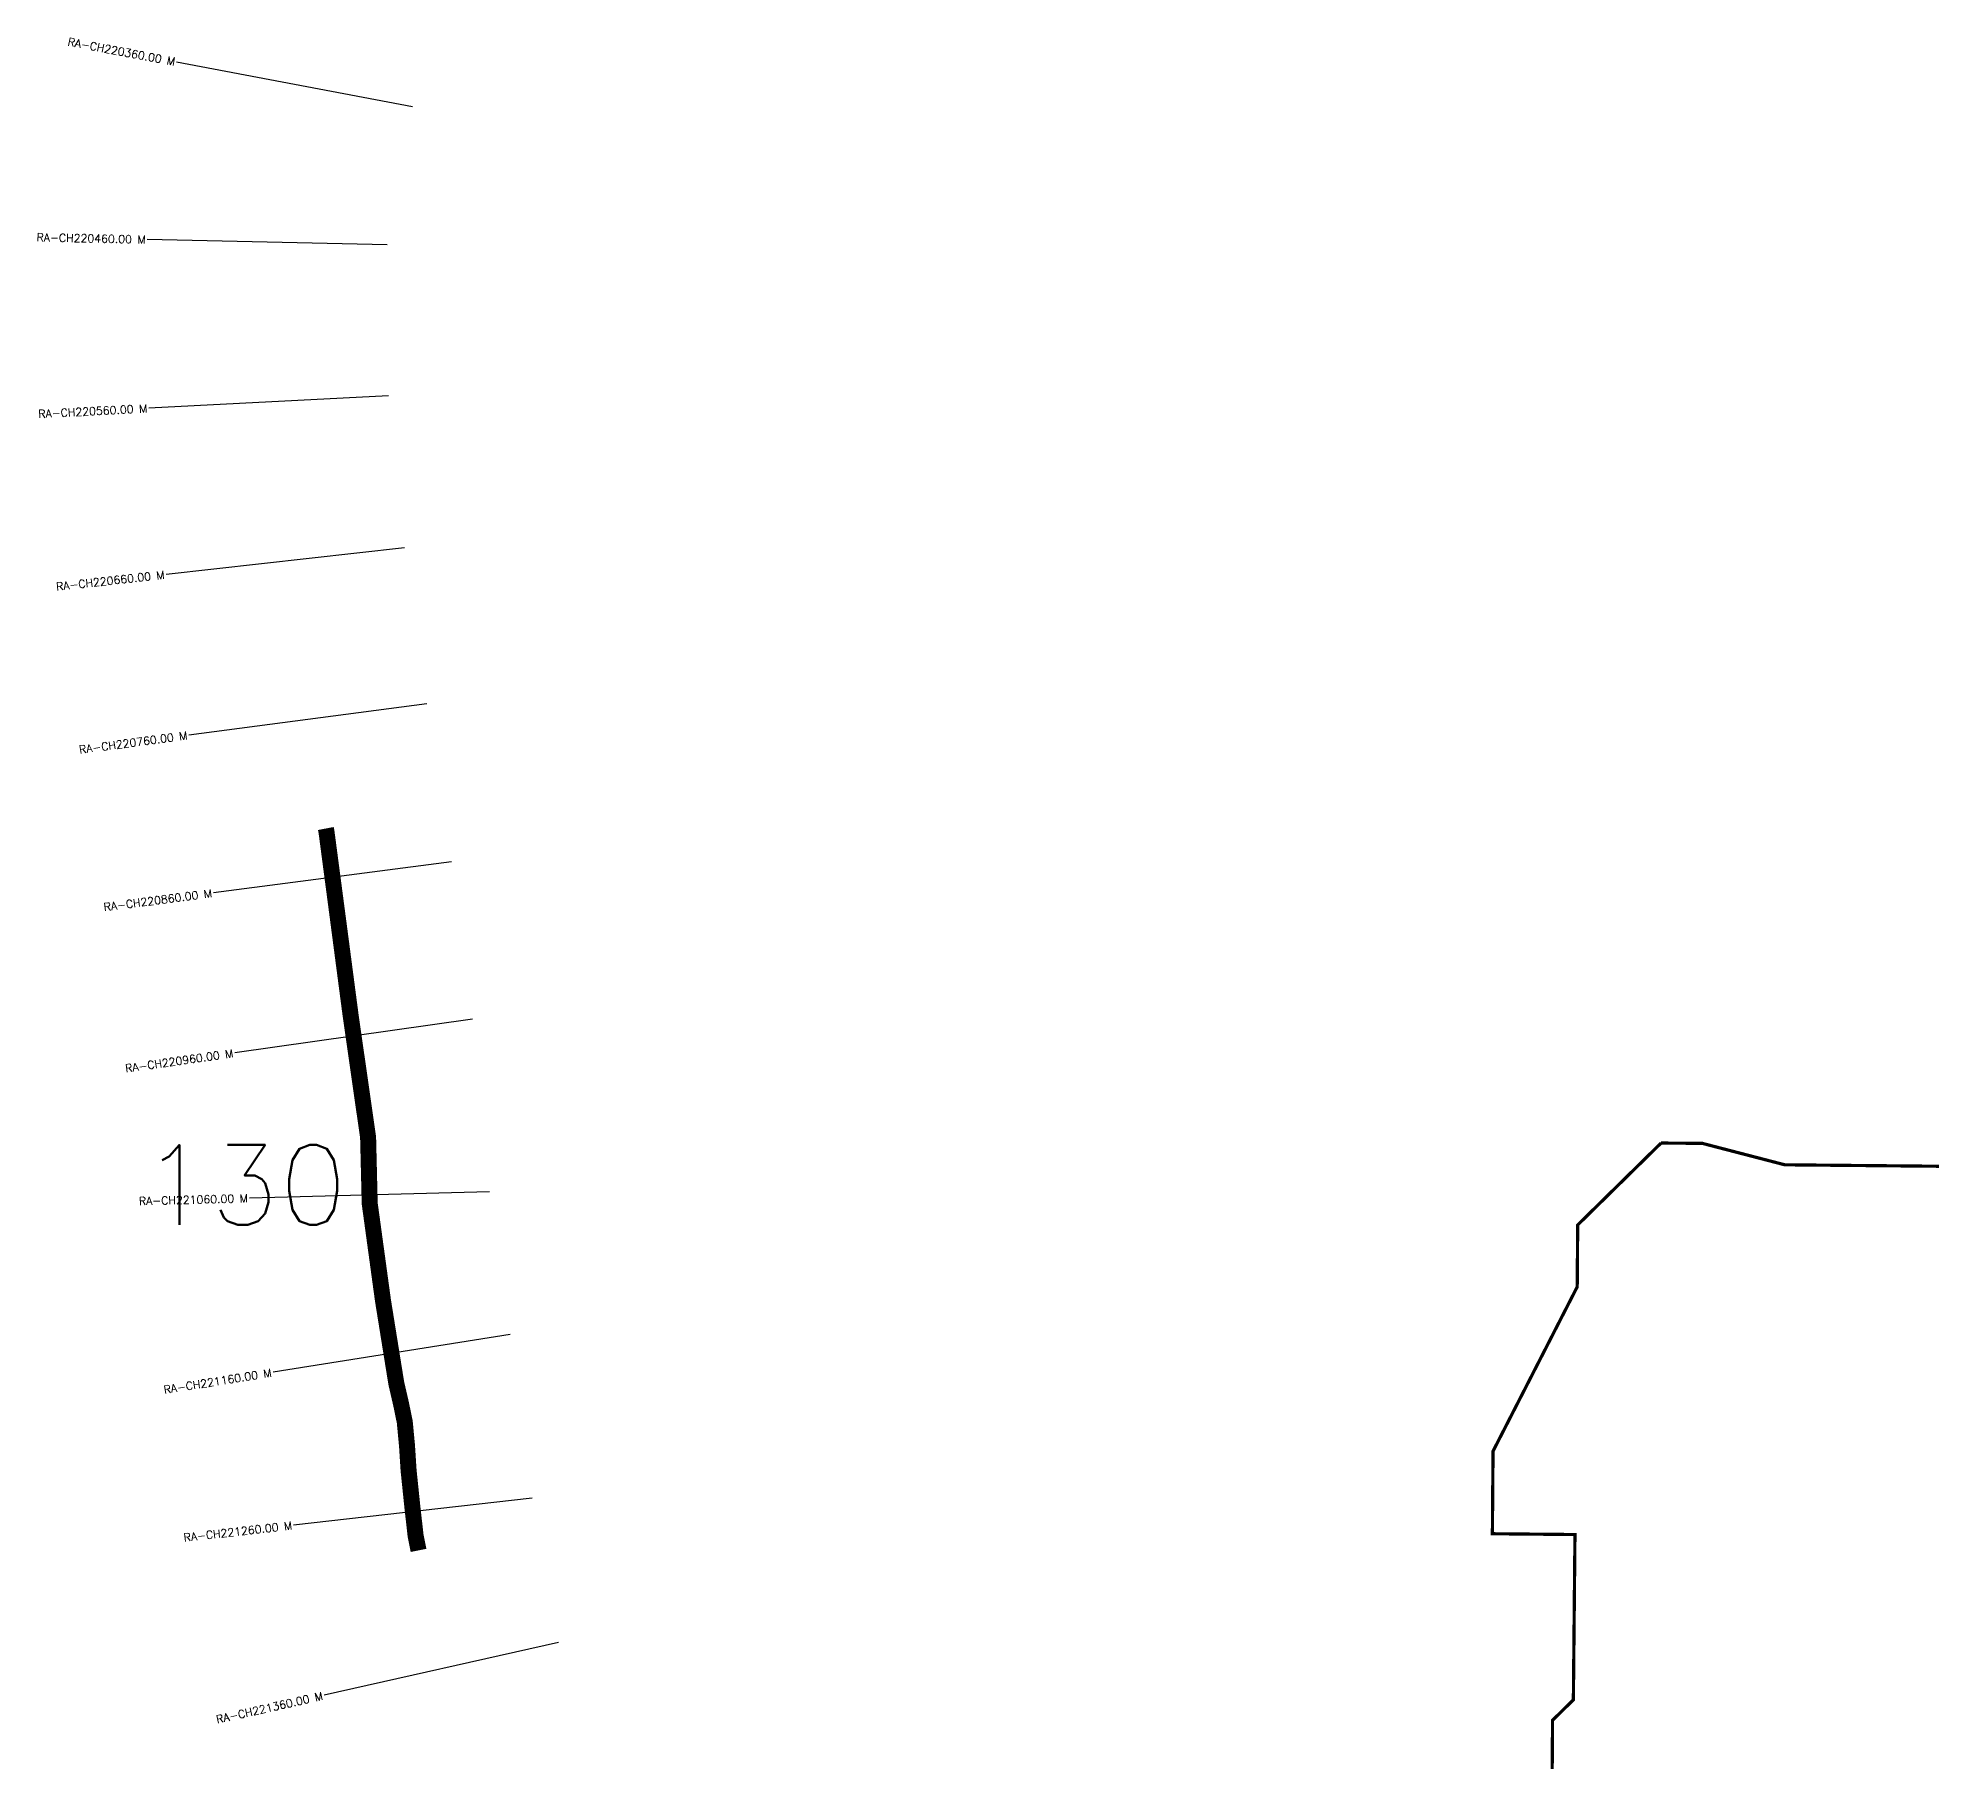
# Model space of a CAD drawing. Header units: metres. Extents: x 274496 to 277175, y 2062768 to 2065020.
# Drawn here: x 274496 to 275679, y 2063894 to 2064971 of the extents above; entities that cross this region are included whole.
import ezdxf
from ezdxf.enums import TextEntityAlignment as Align

# ---------------------------------------------------------------- set-up
doc = ezdxf.new("R2010")
doc.units = ezdxf.units.M
doc.header["$MEASUREMENT"] = 0
for name, color, linetype in [('ARTIFICIALLY PROTECTED', 4, 'Continuous'), ('CS', 134, 'Continuous'), ('CSMark', 6, 'Continuous')]:
    doc.layers.add(name, color=color, linetype=linetype)
doc.styles.get("Standard").update_dxf_attribs({"font": 'simplex.shx'})

msp = doc.modelspace()

# ---------------------------------------------------------------- linework, layer by layer
at = {"color": 6, "const_width": 2, "flags": 128}
for points in [[(275441.9, 2063881.1), (275442.2, 2063919.8), (275455.2, 2063932.6), (275456.2, 2064035.9), (275404.6, 2064036.4), (275405, 2064088), (275457.6, 2064190.7), (275457.9, 2064229.4), (275510, 2064280.6)], [(275510, 2064280.6), (275535.8, 2064280.4), (275587.3, 2064267), (275703.5, 2064265.9)]]:
    msp.add_lwpolyline(points, dxfattribs=at)
at = {"layer": 'ARTIFICIALLY PROTECTED', "const_width": 10, "flags": 128}
msp.add_lwpolyline([(274675.7, 2064477.2), (274676.1, 2064475.1), (274682.8, 2064424.2), (274691.2, 2064360.2), (274702.1, 2064284.1), (274703.1, 2064242.8), (274711.4, 2064182.1), (274719.7, 2064130.5), (274722.7, 2064117.5), (274725, 2064106.3), (274726.4, 2064091.5), (274727.4, 2064075.9), (274729.8, 2064052.7), (274731.8, 2064035), (274733.6, 2064026)], dxfattribs=at)
at = {"layer": 'CS'}
for p, q in [((274729.8, 2064928.2), (274582.4, 2064956.2)), ((274714, 2064842.1), (274564.1, 2064845.3)), ((274714.9, 2064747.6), (274565.1, 2064739.9)), ((274724.9, 2064652.7), (274575.9, 2064636)), ((274738.8, 2064555.2), (274590.1, 2064535.5)), ((274754.2, 2064456.3), (274605.5, 2064436.9)), ((274767.3, 2064358.1), (274618.8, 2064336.9)), ((274778, 2064250.1), (274628, 2064246.2)), ((274790.8, 2064161), (274642.7, 2064137.3)), ((274804.6, 2064058.6), (274655.5, 2064041.7)), ((274821, 2063968.5), (274674.7, 2063935.4))]:
    msp.add_line(p, q, dxfattribs=at)

# ---------------------------------------------------------------- texts
at = {"insert": (274560.6, 2064279.4), "char_height": 50, "attachment_point": 1}
msp.add_mtext_dynamic_manual_height_columns('130', width=84.374, gutter_width=1, heights=[74.2], dxfattribs=at)
at = {"layer": 'CSMark'}
for s, rotation, p in [('RA-CH220360.00 M', 349.2476, (274581.5, 2064956.4)), ('RA-CH220460.00 M', 358.7875, (274563.1, 2064845.3)), ('RA-CH220560.00 M', 2.9624, (274564.1, 2064739.8)), ('RA-CH220660.00 M', 6.3779, (274574.9, 2064635.9)), ('RA-CH220760.00 M', 7.5455, (274589.1, 2064535.4)), ('RA-CH220860.00 M', 7.4156, (274604.5, 2064436.8)), ('RA-CH220960.00 M', 8.114, (274617.8, 2064336.8)), ('RA-CH221060.00 M', 1.5023, (274627, 2064246.1)), ('RA-CH221160.00 M', 9.1012, (274641.7, 2064137.1)), ('RA-CH221260.00 M', 6.445, (274654.6, 2064041.6)), ('RA-CH221360.00 M', 12.7307, (274673.7, 2063935.2))]:
    msp.add_text(s, height=5, rotation=rotation, dxfattribs=at).set_placement(p, align=Align.MIDDLE_RIGHT)

doc.saveas('drawing.dxf')
